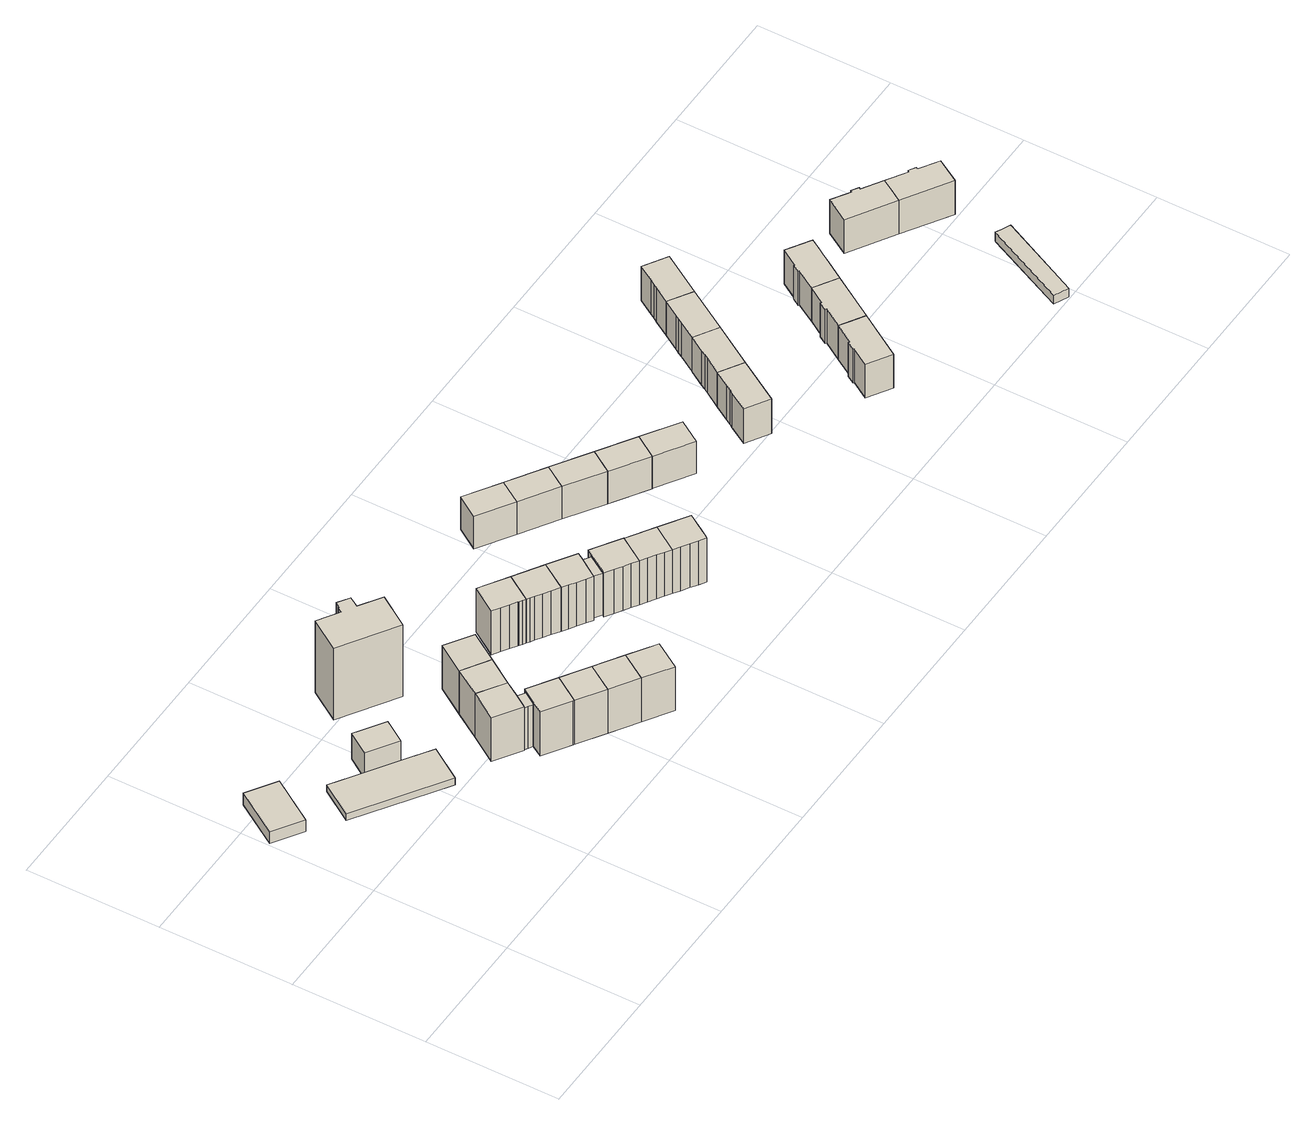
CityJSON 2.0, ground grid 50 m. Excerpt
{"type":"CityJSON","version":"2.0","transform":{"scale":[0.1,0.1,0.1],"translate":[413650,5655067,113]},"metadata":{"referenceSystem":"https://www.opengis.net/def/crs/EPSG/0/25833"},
"CityObjects":{
"building1":{"type":"Building","attributes":{"Dachtyp_tdc":"tdcPolyFlatRoof","Gemeindeschluessel":14612000,"Dachneigung":4.39,"QualitaetDacherkennung":77,"Geometrietyp2DReferenz":"3000","measuredHeight":5.74,"function":"31001_2000","roofType":"2100"},"geometry":[{"type":"Solid","lod":"1","boundaries":[[[[0,1,2,3]],[[4,5,6,7]],[[3,5,4,0]],[[2,6,5,3]],[[1,7,6,2]],[[0,4,7,1]]]]}]},
"building2":{"type":"Building","attributes":{"Dachtyp_tdc":"tdcPolyFlatRoof","Gemeindeschluessel":14612000,"Dachneigung":0,"QualitaetDacherkennung":0,"Geometrietyp2DReferenz":"3000","BezugspunktDach":"2000","measuredHeight":3,"function":"31001_9998"},"geometry":[{"type":"Solid","lod":"1","boundaries":[[[[8,9,10,11,12,13]],[[14,15,16,17,18,19]],[[13,15,14,8]],[[12,16,15,13]],[[11,17,16,12]],[[10,18,17,11]],[[9,19,18,10]],[[8,14,19,9]]]]}]},
"building3":{"type":"Building","attributes":{"Dachtyp_tdc":"tdcFreeFormRoof","Gemeindeschluessel":14612000,"Dachneigung":45.74,"QualitaetDacherkennung":6,"Geometrietyp2DReferenz":"3000","measuredHeight":14.13,"function":"31001_9998","roofType":"5000"},"geometry":[{"type":"Solid","lod":"1","boundaries":[[[[20,21,22,23]],[[24,25,26,27]],[[23,25,24,20]],[[22,26,25,23]],[[21,27,26,22]],[[20,24,27,21]]]]}]},
"building4":{"type":"Building","attributes":{"Dachtyp_tdc":"tdcPolyFlatRoof","Gemeindeschluessel":14612000,"Dachneigung":0,"QualitaetDacherkennung":52,"Geometrietyp2DReferenz":"3000","measuredHeight":19.69,"function":"31001_9998","roofType":"1000"},"geometry":[{"type":"Solid","lod":"1","boundaries":[[[[28,29,30,31,32,33]],[[34,35,36,37,38,39]],[[33,35,34,28]],[[32,36,35,33]],[[31,37,36,32]],[[30,38,37,31]],[[29,39,38,30]],[[28,34,39,29]]]]}]},
"building5":{"type":"Building","attributes":{"Gemeindeschluessel":14612000,"Geometrietyp2DReferenz":"3000","function":"31001_9998","roofType":"9999"},"children":["building5-1","building5-2"]},
"building5-1":{"type":"BuildingPart","attributes":{"Dachtyp_tdc":"tdcPolyFlatRoof","Dachneigung":0,"QualitaetDacherkennung":52,"Geometrietyp2DReferenz":"3000","measuredHeight":19.8,"roofType":"1000"},"parents":["building5"],"geometry":[{"type":"Solid","lod":"1","boundaries":[[[[40,41,42,43,44,45,46,47]],[[48,49,50,51,52,53,54,55]],[[47,49,48,40]],[[46,50,49,47]],[[45,51,50,46]],[[44,52,51,45]],[[43,53,52,44]],[[42,54,53,43]],[[41,55,54,42]],[[40,48,55,41]]]]}]},
"building5-2":{"type":"BuildingPart","attributes":{"Dachtyp_tdc":"tdcPolyFlatRoof","Dachneigung":0,"QualitaetDacherkennung":54,"Geometrietyp2DReferenz":"3000","measuredHeight":18.82,"roofType":"1000"},"parents":["building5"],"geometry":[{"type":"Solid","lod":"1","boundaries":[[[[56,57,58,59,60,61,62]],[[53,52,51,63,64,65,66]],[[62,52,53,56]],[[61,51,52,62]],[[60,63,51,61]],[[59,64,63,60]],[[58,65,64,59]],[[57,66,65,58]],[[56,53,66,57]]]]}]},
"building6":{"type":"Building","attributes":{"Dachtyp_tdc":"tdcPolyFlatRoof","Gemeindeschluessel":14612000,"Dachneigung":0,"QualitaetDacherkennung":55,"Geometrietyp2DReferenz":"3000","measuredHeight":19.7,"function":"31001_9998","roofType":"1000"},"geometry":[{"type":"Solid","lod":"1","boundaries":[[[[67,68,32,31]],[[69,37,36,70]],[[31,37,69,67]],[[32,36,37,31]],[[68,70,36,32]],[[67,69,70,68]]]]}]},
"building7":{"type":"Building","attributes":{"Dachtyp_tdc":"tdcFreeFormRoof","Gemeindeschluessel":14612000,"Dachneigung":15.66,"QualitaetDacherkennung":14,"Geometrietyp2DReferenz":"3000","measuredHeight":34.17,"function":"31001_9998","roofType":"5000"},"geometry":[{"type":"Solid","lod":"1","boundaries":[[[[71,72,73,74,75,76,77,78,79,80]],[[81,82,83,84,85,86,87,88,89,90]],[[80,82,81,71]],[[79,83,82,80]],[[78,84,83,79]],[[77,85,84,78]],[[76,86,85,77]],[[75,87,86,76]],[[74,88,87,75]],[[73,89,88,74]],[[72,90,89,73]],[[71,81,90,72]]]]}]},
"building8":{"type":"Building","attributes":{"Dachtyp_tdc":"tdcPolyFlatRoof","Gemeindeschluessel":14612000,"Dachneigung":0,"QualitaetDacherkennung":57,"Geometrietyp2DReferenz":"3000","measuredHeight":19.76,"function":"31001_9998","roofType":"1000"},"geometry":[{"type":"Solid","lod":"1","boundaries":[[[[91,41,40,92]],[[93,94,48,55]],[[92,94,93,91]],[[40,48,94,92]],[[41,55,48,40]],[[91,93,55,41]]]]}]},
"building9":{"type":"Building","attributes":{"Dachtyp_tdc":"tdcPolyFlatRoof","Gemeindeschluessel":14612000,"Dachneigung":0,"QualitaetDacherkennung":51,"Geometrietyp2DReferenz":"3000","measuredHeight":19.69,"function":"31001_9998","roofType":"1000"},"geometry":[{"type":"Solid","lod":"1","boundaries":[[[[67,95,96,68]],[[69,70,97,98]],[[68,70,69,67]],[[96,97,70,68]],[[95,98,97,96]],[[67,69,98,95]]]]}]},
"building10":{"type":"Building","attributes":{"Dachtyp_tdc":"tdcPolyFlatRoof","Gemeindeschluessel":14612000,"Dachneigung":0,"QualitaetDacherkennung":60,"Geometrietyp2DReferenz":"3000","measuredHeight":19.78,"function":"31001_9998","roofType":"1000"},"geometry":[{"type":"Solid","lod":"1","boundaries":[[[[99,91,92,100]],[[101,102,94,93]],[[100,102,101,99]],[[92,94,102,100]],[[91,93,94,92]],[[99,101,93,91]]]]}]},
"building11":{"type":"Building","attributes":{"Dachtyp_tdc":"tdcPolyFlatRoof","Gemeindeschluessel":14612000,"Dachneigung":0,"QualitaetDacherkennung":59,"Geometrietyp2DReferenz":"3000","measuredHeight":19.77,"function":"31001_9998","roofType":"1000"},"geometry":[{"type":"Solid","lod":"1","boundaries":[[[[103,99,100,104]],[[105,106,102,101]],[[104,106,105,103]],[[100,102,106,104]],[[99,101,102,100]],[[103,105,101,99]]]]}]},
"building12":{"type":"Building","attributes":{"Dachtyp_tdc":"tdcPolyFlatRoof","Gemeindeschluessel":14612000,"Dachneigung":0,"QualitaetDacherkennung":54,"Geometrietyp2DReferenz":"3000","measuredHeight":19.82,"function":"31001_9998","roofType":"1000"},"geometry":[{"type":"Solid","lod":"1","boundaries":[[[[107,108,109,110,111,112,113,114,115]],[[116,117,118,119,120,121,122,123,124]],[[115,117,116,107]],[[114,118,117,115]],[[113,119,118,114]],[[112,120,119,113]],[[111,121,120,112]],[[110,122,121,111]],[[109,123,122,110]],[[108,124,123,109]],[[107,116,124,108]]]]}]},
"building13":{"type":"Building","attributes":{"Dachtyp_tdc":"tdcPolyFlatRoof","Gemeindeschluessel":14612000,"Dachneigung":0,"QualitaetDacherkennung":61,"Geometrietyp2DReferenz":"3000","measuredHeight":19.82,"function":"31001_9998","roofType":"1000"},"geometry":[{"type":"Solid","lod":"1","boundaries":[[[[111,110,125,126,127,128,129,130]],[[121,131,132,133,134,135,136,122]],[[130,131,121,111]],[[129,132,131,130]],[[128,133,132,129]],[[127,134,133,128]],[[126,135,134,127]],[[125,136,135,126]],[[110,122,136,125]],[[111,121,122,110]]]]}]},
"building14":{"type":"Building","attributes":{"Dachtyp_tdc":"tdcPolyFlatRoof","Gemeindeschluessel":14612000,"Dachneigung":0,"QualitaetDacherkennung":59,"Geometrietyp2DReferenz":"3000","measuredHeight":19.82,"function":"31001_9998","roofType":"1000"},"geometry":[{"type":"Solid","lod":"1","boundaries":[[[[137,138,139,140,141,130,129,142,143]],[[144,145,146,132,131,147,148,149,150]],[[143,145,144,137]],[[142,146,145,143]],[[129,132,146,142]],[[130,131,132,129]],[[141,147,131,130]],[[140,148,147,141]],[[139,149,148,140]],[[138,150,149,139]],[[137,144,150,138]]]]}]},
"building15":{"type":"Building","attributes":{"Gemeindeschluessel":14612000,"Geometrietyp2DReferenz":"3000","function":"31001_9998","roofType":"9999"},"children":["building15-1","building15-2"]},
"building15-1":{"type":"BuildingPart","attributes":{"Dachtyp_tdc":"tdcPolyFlatRoof","Dachneigung":0,"QualitaetDacherkennung":46,"Geometrietyp2DReferenz":"3000","measuredHeight":18.88,"roofType":"1000"},"parents":["building15"],"geometry":[{"type":"Solid","lod":"1","boundaries":[[[[151,152,153,154]],[[155,149,148,156]],[[154,149,155,151]],[[153,148,149,154]],[[152,156,148,153]],[[151,155,156,152]]]]}]},
"building15-2":{"type":"BuildingPart","attributes":{"Dachtyp_tdc":"tdcPolyFlatRoof","Dachneigung":0,"QualitaetDacherkennung":53,"Geometrietyp2DReferenz":"3000","measuredHeight":19.81,"roofType":"1000"},"parents":["building15"],"geometry":[{"type":"Solid","lod":"1","boundaries":[[[[157,158,159,160,161,162,163,164,165]],[[166,167,168,169,170,171,155,156,172]],[[165,167,166,157]],[[164,168,167,165]],[[163,169,168,164]],[[162,170,169,163]],[[161,171,170,162]],[[160,155,171,161]],[[159,156,155,160]],[[158,172,156,159]],[[157,166,172,158]]]]}]},
"building16":{"type":"Building","attributes":{"Dachtyp_tdc":"tdcPolyFlatRoof","Gemeindeschluessel":14612000,"Dachneigung":0,"QualitaetDacherkennung":57,"Geometrietyp2DReferenz":"3000","measuredHeight":19.8,"function":"31001_9998","roofType":"1000"},"geometry":[{"type":"Solid","lod":"1","boundaries":[[[[173,174,175,176,177,178,179]],[[180,181,167,166,182,183,184]],[[179,181,180,173]],[[178,167,181,179]],[[177,166,167,178]],[[176,182,166,177]],[[175,183,182,176]],[[174,184,183,175]],[[173,180,184,174]]]]}]},
"building17":{"type":"Building","attributes":{"Dachtyp_tdc":"tdcPolyFlatRoof","Gemeindeschluessel":14612000,"Dachneigung":0,"QualitaetDacherkennung":58,"Geometrietyp2DReferenz":"3000","measuredHeight":19.81,"function":"31001_9998","roofType":"1000"},"geometry":[{"type":"Solid","lod":"1","boundaries":[[[[185,186,187,188,189,190,191,176,175,192]],[[193,194,183,182,195,196,197,198,199,200]],[[192,194,193,185]],[[175,183,194,192]],[[176,182,183,175]],[[191,195,182,176]],[[190,196,195,191]],[[189,197,196,190]],[[188,198,197,189]],[[187,199,198,188]],[[186,200,199,187]],[[185,193,200,186]]]]}]},
"building18":{"type":"Building","attributes":{"Dachtyp_tdc":"tdcGableRoof","Gemeindeschluessel":14612000,"Dachneigung":36.96,"QualitaetDacherkennung":79,"Geometrietyp2DReferenz":"3000","measuredHeight":16.67,"function":"31001_9998","roofType":"3100"},"geometry":[{"type":"Solid","lod":"1","boundaries":[[[[201,202,203,204]],[[205,206,207,208]],[[204,206,205,201]],[[203,207,206,204]],[[202,208,207,203]],[[201,205,208,202]]]]}]},
"building19":{"type":"Building","attributes":{"Dachtyp_tdc":"tdcGableRoof","Gemeindeschluessel":14612000,"Dachneigung":37.41,"QualitaetDacherkennung":79,"Geometrietyp2DReferenz":"3000","measuredHeight":16.68,"function":"31001_9998","roofType":"3100"},"geometry":[{"type":"Solid","lod":"1","boundaries":[[[[209,210,204,203]],[[211,207,206,212]],[[203,207,211,209]],[[204,206,207,203]],[[210,212,206,204]],[[209,211,212,210]]]]}]},
"building20":{"type":"Building","attributes":{"Dachtyp_tdc":"tdcGableRoof","Gemeindeschluessel":14612000,"Dachneigung":37.09,"QualitaetDacherkennung":81,"Geometrietyp2DReferenz":"3000","measuredHeight":16.66,"function":"31001_9998","roofType":"3100"},"geometry":[{"type":"Solid","lod":"1","boundaries":[[[[210,209,213,214]],[[212,215,216,211]],[[214,215,212,210]],[[213,216,215,214]],[[209,211,216,213]],[[210,212,211,209]]]]}]},
"building21":{"type":"Building","attributes":{"Dachtyp_tdc":"tdcGableRoof","Gemeindeschluessel":14612000,"Dachneigung":36.9,"QualitaetDacherkennung":80,"Geometrietyp2DReferenz":"3000","measuredHeight":16.63,"function":"31001_9998","roofType":"3100"},"geometry":[{"type":"Solid","lod":"1","boundaries":[[[[214,213,217,218]],[[215,219,220,216]],[[218,219,215,214]],[[217,220,219,218]],[[213,216,220,217]],[[214,215,216,213]]]]}]},
"building22":{"type":"Building","attributes":{"Dachtyp_tdc":"tdcGableRoof","Gemeindeschluessel":14612000,"Dachneigung":36.5,"QualitaetDacherkennung":78,"Geometrietyp2DReferenz":"3000","measuredHeight":16.51,"function":"31001_9998","roofType":"3100"},"geometry":[{"type":"Solid","lod":"1","boundaries":[[[[221,222,218,217]],[[223,224,225,226]],[[217,224,223,221]],[[218,225,224,217]],[[222,226,225,218]],[[221,223,226,222]]]]}]},
"building23":{"type":"Building","attributes":{"Dachtyp_tdc":"tdcFreeFormRoof","Gemeindeschluessel":14612000,"Dachneigung":37.52,"QualitaetDacherkennung":69,"Geometrietyp2DReferenz":"3000","measuredHeight":17.56,"function":"31001_9998","roofType":"5000"},"geometry":[{"type":"Solid","lod":"1","boundaries":[[[[227,228,229,230,231,232,233]],[[234,235,236,237,238,239,240]],[[233,235,234,227]],[[232,236,235,233]],[[231,237,236,232]],[[230,238,237,231]],[[229,239,238,230]],[[228,240,239,229]],[[227,234,240,228]]]]}]},
"building24":{"type":"Building","attributes":{"Dachtyp_tdc":"tdcFreeFormRoof","Gemeindeschluessel":14612000,"Dachneigung":37.57,"QualitaetDacherkennung":79,"Geometrietyp2DReferenz":"3000","measuredHeight":17.56,"function":"31001_9998","roofType":"5000"},"geometry":[{"type":"Solid","lod":"1","boundaries":[[[[241,242,230,229,243,244,245]],[[246,247,248,249,239,238,250]],[[245,247,246,241]],[[244,248,247,245]],[[243,249,248,244]],[[229,239,249,243]],[[230,238,239,229]],[[242,250,238,230]],[[241,246,250,242]]]]}]},
"building25":{"type":"Building","attributes":{"Dachtyp_tdc":"tdcGableRoof","Gemeindeschluessel":14612000,"Dachneigung":37.66,"QualitaetDacherkennung":80,"Geometrietyp2DReferenz":"3000","measuredHeight":17.54,"function":"31001_9998","roofType":"3100"},"geometry":[{"type":"Solid","lod":"1","boundaries":[[[[243,251,252,253,254,255,244]],[[256,257,258,259,260,261,262]],[[244,257,256,243]],[[255,258,257,244]],[[254,259,258,255]],[[253,260,259,254]],[[252,261,260,253]],[[251,262,261,252]],[[243,256,262,251]]]]}]},
"building26":{"type":"Building","attributes":{"Dachtyp_tdc":"tdcHipAndGableRoof","Gemeindeschluessel":14612000,"Dachneigung":37.04,"QualitaetDacherkennung":78,"Geometrietyp2DReferenz":"3000","measuredHeight":17.38,"function":"31001_9998","roofType":"5000"},"geometry":[{"type":"Solid","lod":"1","boundaries":[[[[263,264,265,266,267,268,269,270,271,272,273]],[[274,275,276,277,278,279,280,281,282,283,284]],[[273,275,274,263]],[[272,276,275,273]],[[271,277,276,272]],[[270,278,277,271]],[[269,279,278,270]],[[268,280,279,269]],[[267,281,280,268]],[[266,282,281,267]],[[265,283,282,266]],[[264,284,283,265]],[[263,274,284,264]]]]}]},
"building27":{"type":"Building","attributes":{"Dachtyp_tdc":"tdcHipAndGableRoof","Gemeindeschluessel":14612000,"Dachneigung":37.59,"QualitaetDacherkennung":80,"Geometrietyp2DReferenz":"3000","measuredHeight":17.5,"function":"31001_9998","roofType":"5000"},"geometry":[{"type":"Solid","lod":"1","boundaries":[[[[285,286,287,288,289,252,251]],[[290,262,261,291,292,293,294]],[[251,262,290,285]],[[252,261,262,251]],[[289,291,261,252]],[[288,292,291,289]],[[287,293,292,288]],[[286,294,293,287]],[[285,290,294,286]]]]}]},
"building28":{"type":"Building","attributes":{"Dachtyp_tdc":"tdcGableRoof","Gemeindeschluessel":14612000,"Dachneigung":37.08,"QualitaetDacherkennung":82,"Geometrietyp2DReferenz":"3000","measuredHeight":17.35,"function":"31001_9998","roofType":"3100"},"geometry":[{"type":"Solid","lod":"1","boundaries":[[[[270,295,296,297,298,299,300,301,302,272,303]],[[278,304,276,305,306,307,308,309,310,311,312]],[[303,304,278,270]],[[272,276,304,303]],[[302,305,276,272]],[[301,306,305,302]],[[300,307,306,301]],[[299,308,307,300]],[[298,309,308,299]],[[297,310,309,298]],[[296,311,310,297]],[[295,312,311,296]],[[270,278,312,295]]]]}]},
"building29":{"type":"Building","attributes":{"Dachtyp_tdc":"tdcHipAndGableRoof","Gemeindeschluessel":14612000,"Dachneigung":37.29,"QualitaetDacherkennung":80,"Geometrietyp2DReferenz":"3000","measuredHeight":17.41,"function":"31001_9998","roofType":"5000"},"geometry":[{"type":"Solid","lod":"1","boundaries":[[[[313,314,315,316,317,318,319,320,321,298,322,296]],[[323,324,325,326,327,328,329,330,331,332,333,334]],[[296,324,323,313]],[[322,325,324,296]],[[298,326,325,322]],[[321,327,326,298]],[[320,328,327,321]],[[319,329,328,320]],[[318,330,329,319]],[[317,331,330,318]],[[316,332,331,317]],[[315,333,332,316]],[[314,334,333,315]],[[313,323,334,314]]]]}]},
"building30":{"type":"Building","attributes":{"Dachtyp_tdc":"tdcHipAndGableRoof","Gemeindeschluessel":14612000,"Dachneigung":37.02,"QualitaetDacherkennung":84,"Geometrietyp2DReferenz":"3000","measuredHeight":5.13,"function":"31001_9998","roofType":"5000"},"geometry":[{"type":"Solid","lod":"1","boundaries":[[[[335,336,337,338,339,340]],[[341,342,343,344,345,346]],[[340,342,341,335]],[[339,343,342,340]],[[338,344,343,339]],[[337,345,344,338]],[[336,346,345,337]],[[335,341,346,336]]]]}]},
"building31":{"type":"Building","attributes":{"Dachtyp_tdc":"tdcHipAndGableRoof","Gemeindeschluessel":14612000,"Dachneigung":37.03,"QualitaetDacherkennung":78,"Geometrietyp2DReferenz":"3000","measuredHeight":17.38,"function":"31001_9998","roofType":"5000"},"geometry":[{"type":"Solid","lod":"1","boundaries":[[[[347,348,349,350,351,352,353,354,355]],[[356,357,358,359,360,361,362,363,364]],[[355,357,356,347]],[[354,358,357,355]],[[353,359,358,354]],[[352,360,359,353]],[[351,361,360,352]],[[350,362,361,351]],[[349,363,362,350]],[[348,364,363,349]],[[347,356,364,348]]]]}]},
"building32":{"type":"Building","attributes":{"Dachtyp_tdc":"tdcHipAndGableRoof","Gemeindeschluessel":14612000,"Dachneigung":37.36,"QualitaetDacherkennung":75,"Geometrietyp2DReferenz":"3000","measuredHeight":17.39,"function":"31001_9998","roofType":"5000"},"geometry":[{"type":"Solid","lod":"1","boundaries":[[[[354,353,352,365,366,367,368,369,370]],[[358,371,372,373,374,375,376,360,359]],[[370,371,358,354]],[[369,372,371,370]],[[368,373,372,369]],[[367,374,373,368]],[[366,375,374,367]],[[365,376,375,366]],[[352,360,376,365]],[[353,359,360,352]],[[354,358,359,353]]]]}]}
},
"vertices":[
[117,827,60],[224,991,60],[117,1061,60],[10,897,60],[117,827,7],[10,897,7],[117,1061,7],[224,991,7],
[224,740,41],[545,527,41],[626,649,41],[524,718,41],[417,788,41],[305,862,41],[224,740,11],[305,862,11],[417,788,11],[524,718,11],[626,649,11],[545,527,11],
[578,800,128],[472,870,128],[417,788,128],[524,718,128],[578,800,12],[524,718,12],[417,788,12],[472,870,12],
[794,419,208],[796,423,208],[829,473,208],[860,522,208],[763,585,208],[696,483,208],[794,419,11],[696,483,11],[763,585,11],[860,522,11],[829,473,11],[796,423,11],
[902,297,208],[965,394,208],[864,460,208],[860,453,208],[827,403,208],[826,404,208],[800,363,208],[899,299,208],[902,297,10],[899,299,10],[800,363,10],[826,404,10],[827,403,10],[860,453,10],[864,460,10],[965,394,10],
[860,453,198],[842,465,198],[829,473,198],[796,423,198],[810,414,198],[826,404,198],[827,403,198],[810,414,10],[796,423,10],[829,473,10],[842,465,10],
[924,619,208],[826,682,208],[924,619,11],[826,682,11],
[671,1129,334],[595,1013,334],[801,879,334],[878,997,334],[797,1050,334],[820,1086,334],[776,1115,334],[763,1095,334],[761,1097,334],[749,1079,334],[671,1129,10],[749,1079,10],[761,1097,10],[763,1095,10],[776,1115,10],[820,1086,10],[797,1050,10],[878,997,10],[801,879,10],[595,1013,10],
[1064,330,208],[1001,232,208],[1064,330,10],[1001,232,10],
[993,725,208],[896,789,208],[896,789,11],[993,725,11],
[1164,265,208],[1101,167,208],[1164,265,10],[1101,167,10],
[1265,199,208],[1202,101,208],[1265,199,10],[1202,101,10],
[1188,684,210],[1192,681,210],[1203,674,210],[1213,668,210],[1275,764,210],[1172,831,210],[1110,735,210],[1138,717,210],[1164,700,210],[1188,684,12],[1164,700,12],[1138,717,12],[1110,735,12],[1172,831,12],[1275,764,12],[1213,668,12],[1203,674,12],[1192,681,12],
[1225,660,210],[1239,651,210],[1263,635,210],[1288,619,210],[1317,600,210],[1380,697,210],[1380,697,12],[1317,600,12],[1288,619,12],[1263,635,12],[1239,651,12],[1225,660,12],
[1390,552,210],[1415,536,210],[1420,545,210],[1466,614,210],[1478,633,210],[1340,585,210],[1364,570,210],[1390,552,12],[1364,570,12],[1340,585,12],[1478,633,12],[1466,614,12],[1420,545,12],[1415,536,12],
[1450,525,201],[1495,595,201],[1466,614,201],[1420,545,201],[1450,525,12],[1495,595,12],
[1613,545,211],[1507,614,211],[1495,595,211],[1450,525,211],[1445,518,211],[1476,497,211],[1503,480,211],[1527,464,211],[1551,449,211],[1613,545,12],[1551,449,12],[1527,464,12],[1503,480,12],[1476,497,12],[1445,518,12],[1507,614,12],
[1602,416,210],[1627,400,210],[1650,385,210],[1712,481,210],[1613,545,210],[1551,449,210],[1577,432,210],[1602,416,12],[1577,432,12],[1712,481,12],[1650,385,12],[1627,400,12],
[1702,351,210],[1728,334,210],[1753,318,210],[1756,323,210],[1764,334,210],[1776,354,210],[1815,414,210],[1675,368,210],[1702,351,12],[1675,368,12],[1815,414,12],[1776,354,12],[1764,334,12],[1756,323,12],[1753,318,12],[1728,334,12],
[1546,1117,159],[1492,1034,159],[1620,951,159],[1673,1034,159],[1546,1117,12],[1673,1034,12],[1620,951,12],[1492,1034,12],
[1754,864,159],[1808,947,159],[1754,864,12],[1808,947,12],
[1890,775,159],[1944,858,159],[1944,858,12],[1890,775,12],
[2023,689,159],[2077,772,159],[2077,772,12],[2023,689,12],
[2155,603,159],[2208,686,159],[2155,603,13],[2023,689,13],[2077,772,13],[2208,686,13],
[2351,545,169],[2436,492,169],[2534,651,169],[2449,704,169],[2414,647,169],[2402,627,169],[2392,612,169],[2351,545,13],[2392,612,13],[2402,627,13],[2414,647,13],[2449,704,13],[2534,651,13],[2436,492,13],
[2497,781,169],[2486,763,169],[2629,803,169],[2543,856,169],[2507,797,169],[2497,781,13],[2507,797,13],[2543,856,13],[2629,803,13],[2486,763,13],
[2725,958,169],[2640,1012,169],[2602,951,169],[2592,935,169],[2582,918,169],[2629,803,14],[2543,856,14],[2582,918,14],[2592,935,14],[2602,951,14],[2640,1012,14],[2725,958,14],
[2785,417,167],[2767,388,167],[2771,385,167],[2729,318,167],[2815,265,167],[2880,368,167],[2894,390,167],[2920,431,167],[2878,457,167],[2834,485,167],[2790,414,167],[2785,417,15],[2790,414,15],[2834,485,15],[2878,457,15],[2920,431,15],[2894,390,15],[2880,368,15],[2815,265,15],[2729,318,15],[2771,385,15],[2767,388,15],
[2819,1110,169],[2734,1163,169],[2697,1103,169],[2686,1085,169],[2675,1069,169],[2819,1110,14],[2675,1069,14],[2686,1085,14],[2697,1103,14],[2734,1163,14],
[2949,477,167],[3022,594,167],[2980,620,167],[2937,647,167],[2897,584,167],[2892,587,167],[2874,558,167],[2879,555,167],[2878,458,167],[2878,458,15],[2879,555,15],[2874,558,15],[2892,587,15],[2897,584,15],[2937,647,15],[2980,620,15],[3022,594,15],[2949,477,15],
[3067,665,167],[3088,699,167],[3101,719,167],[3124,757,167],[3038,811,167],[2998,747,167],[2994,750,167],[2977,722,167],[2981,720,167],[2979,621,167],[3067,665,14],[3022,594,14],[2979,621,14],[2937,647,14],[2981,720,14],[2977,722,14],[2994,750,14],[2998,747,14],[3038,811,14],[3124,757,14],[3101,719,14],[3088,699,14],
[3582,322,55],[3556,335,55],[3553,331,55],[3408,26,55],[3461,1,55],[3609,310,55],[3582,322,15],[3609,310,15],[3461,1,15],[3408,26,15],[3553,331,15],[3556,335,15],
[3408,756,164],[3382,772,164],[3378,766,164],[3312,808,164],[3258,720,164],[3424,617,164],[3451,660,164],[3478,704,164],[3404,750,164],[3408,756,12],[3404,750,12],[3478,704,12],[3451,660,12],[3424,617,12],[3258,720,12],[3312,808,12],[3378,766,12],[3382,772,12],
[3595,510,164],[3648,597,164],[3578,641,164],[3582,647,164],[3557,663,164],[3553,657,164],[3553,657,12],[3557,663,12],[3582,647,12],[3578,641,12],[3648,597,12],[3595,510,12]
]}
